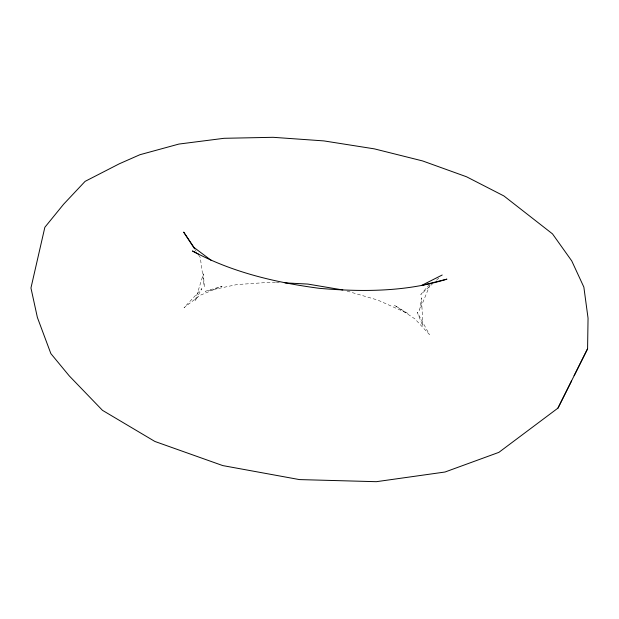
<?xml version="1.0" encoding="UTF-8"?>
<svg xmlns="http://www.w3.org/2000/svg" width="619" height="619" viewBox="0 0 619 619"><rect width="100%" height="100%" fill="white"/><g stroke="black" fill="none" stroke-linecap="round" stroke-linejoin="round"><path stroke-width="0.46" stroke-dasharray="3.1 2.32" d="M430.081 284.779L419.574 310.336L421.5 297.863L422.878 326.136L417.221 312.216L429.362 334.453L414.939 318.909L394.21 305.128L407.96 313.516L377.722 300.06L346.532 290.922M429.555 284.454L420.796 294.489L432.217 284.106M436.496 280.214L439.351 277.614M275.463 282.38L271.648 282.179L236.884 284.57L205.33 291.294L222.074 286.226L199.999 295.364L184.036 307.674L201.887 288.593L194.946 301.213L203.411 273.846L204.301 286.698L200.262 257.519L198.707 255.136M276.414 282.426L279.27 282.574M195.07 249.573L196.115 251.167"/><path stroke-width="0.93" d="M557.959 408.114L587.578 348.783L588.05 318.189L583.856 287.092L571.747 260.916L552.496 233.881L503.92 195.96L466.548 176.779L422.599 160.932L374.348 148.862L323.869 140.9L273.111 137.31L224.063 138.3L178.86 144.072L139.894 154.727L119.297 163.803L85.105 181.367L63.649 204.185L44.854 227.289L30.95 287.99L37.388 317.477L50.866 353.611L69.266 375.895L102.468 410.327L154.882 441.455L222.77 465.589L299.426 479.586L376.337 481.69L445.015 472.018L498.868 452.365L557.959 408.114L571.538 380.971M574.123 375.679L587.578 348.783M442.206 275.014L421.493 285.491L446.941 279.146C405.693 291.951 362.1 292.013 319.45 288.338C275.486 282.535 231.692 272.228 192.447 250.958L198.297 254.092M284.988 282.875L307.852 284.075L342.833 289.963M211.195 260.351L194.041 247.507L183.665 232.102L194.552 248.784"/></g></svg>
